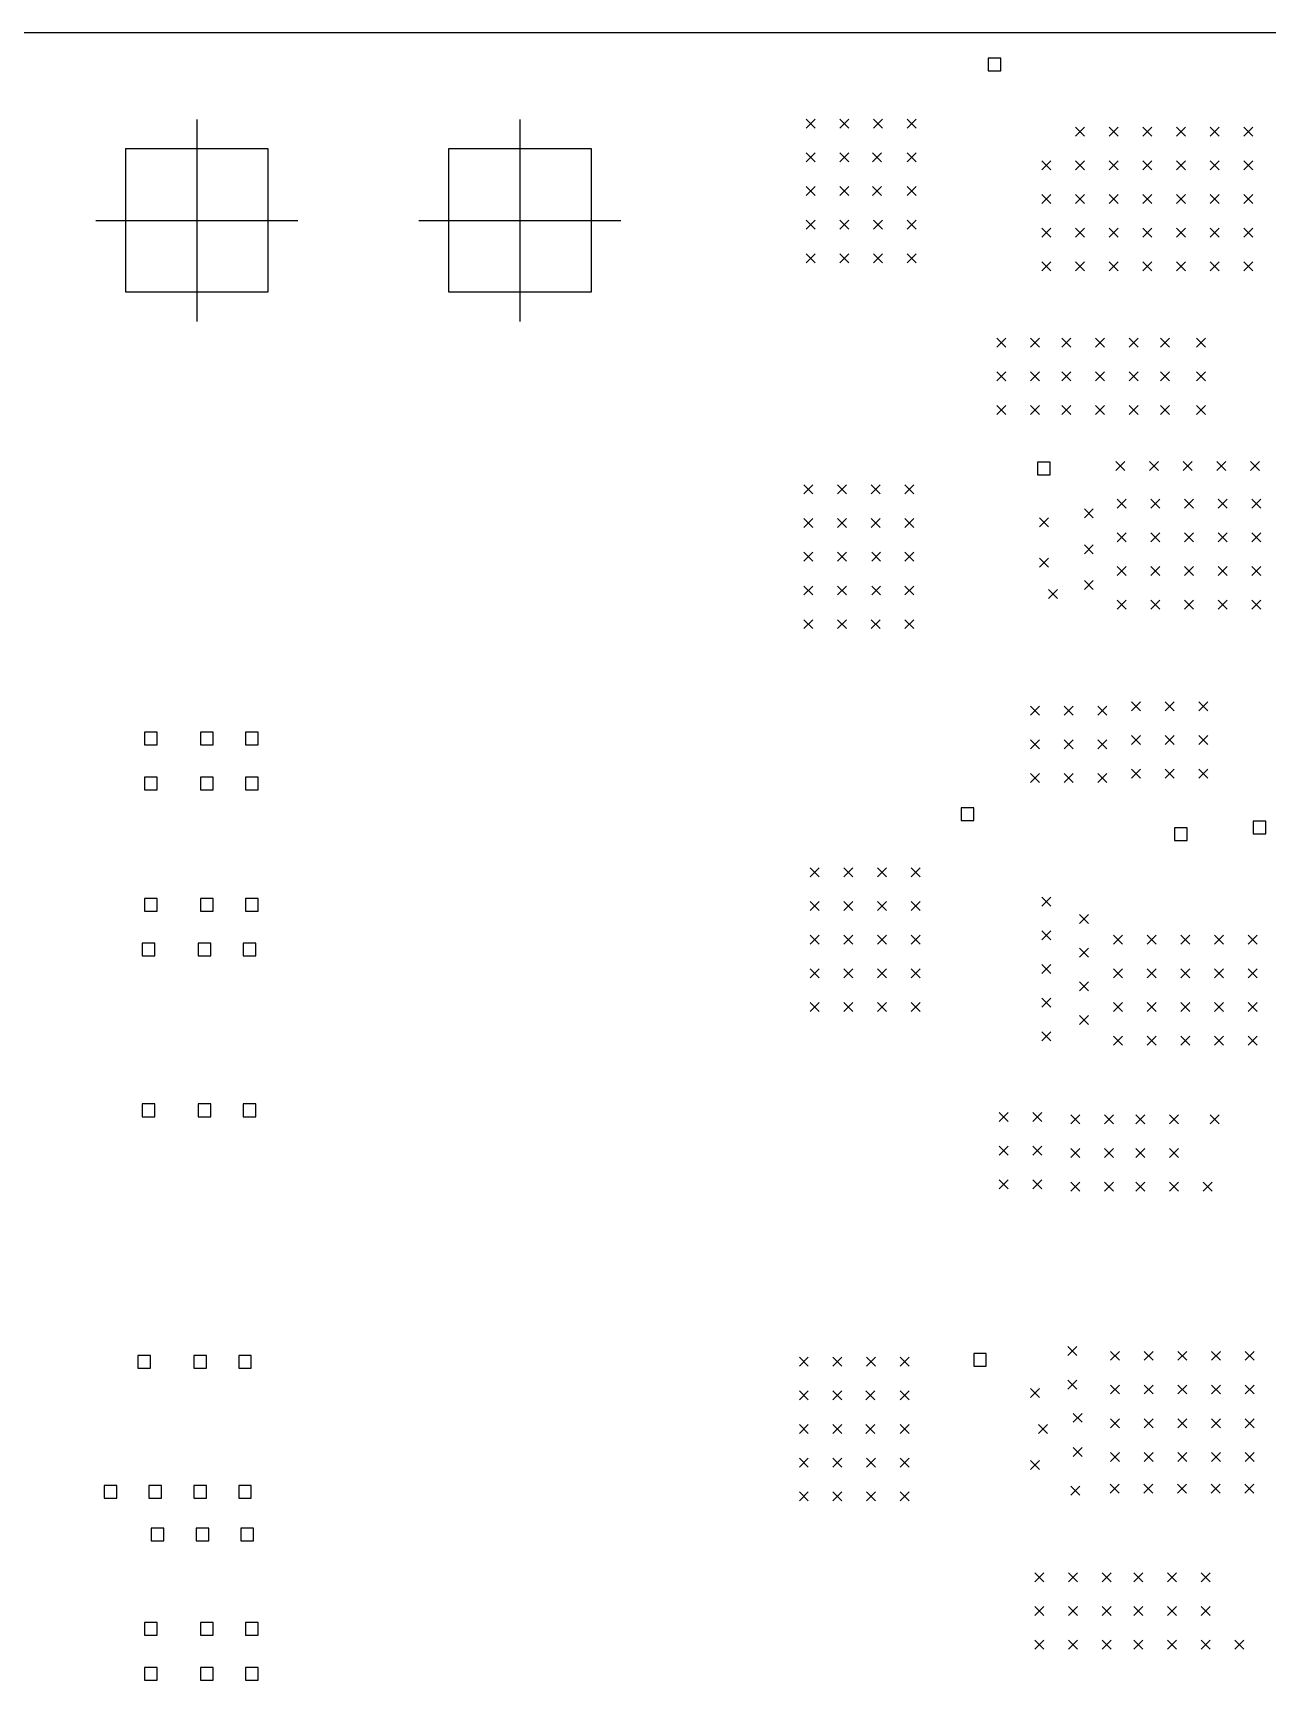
# Model space of a CAD drawing. Extents: x 60 to 173, y -156 to -39.
# Drawn here: x 117.68 to 145.17, y -75.59 to -38.9 of the extents above; entities that cross this region are included whole.
import ezdxf

# ---------------------------------------------------------------- set-up
doc = ezdxf.new("R2010")
doc.units = 0
doc.layers.add('BLACK', color=7, linetype='CONTINUOUS')

msp = doc.modelspace()

# ---------------------------------------------------------------- linework, layer by layer
at = {"layer": 'BLACK', "linetype": 'CONTINUOUS'}
for p, q in [((171, -38.9), (63.9, -38.9)), ((139.241, -39.4586), (138.959, -39.4586)), ((138.959, -39.4586), (138.959, -39.7414)), ((139.241, -39.7414), (139.241, -39.4586)), ((138.959, -39.7414), (139.241, -39.7414)), ((121.325, -40.825), (121.325, -45.325)), ((128.525, -40.825), (128.525, -45.325)), ((134.9, -40.82), (135.1, -41.02)), ((135.1, -40.82), (134.9, -41.02)), ((135.65, -40.82), (135.85, -41.02)), ((135.85, -40.82), (135.65, -41.02)), ((136.4, -40.82), (136.6, -41.02)), ((136.6, -40.82), (136.4, -41.02)), ((137.15, -40.82), (137.35, -41.02)), ((137.35, -40.82), (137.15, -41.02)), ((140.9, -41), (141.1, -41.2)), ((141.1, -41), (140.9, -41.2)), ((141.65, -41), (141.85, -41.2)), ((141.85, -41), (141.65, -41.2)), ((142.4, -41), (142.6, -41.2)), ((142.6, -41), (142.4, -41.2)), ((143.15, -41), (143.35, -41.2)), ((143.35, -41), (143.15, -41.2)), ((143.9, -41), (144.1, -41.2)), ((144.1, -41), (143.9, -41.2)), ((144.65, -41), (144.85, -41.2)), ((144.85, -41), (144.65, -41.2)), ((122.916, -41.484), (119.734, -41.484)), ((119.734, -41.484), (119.734, -44.666)), ((122.916, -44.666), (122.916, -41.484)), ((130.116, -41.484), (126.934, -41.484)), ((126.934, -41.484), (126.934, -44.666)), ((130.116, -44.666), (130.116, -41.484)), ((134.9, -41.57), (135.1, -41.77)), ((135.1, -41.57), (134.9, -41.77)), ((135.65, -41.57), (135.85, -41.77)), ((135.85, -41.57), (135.65, -41.77)), ((136.382, -41.57), (136.582, -41.77)), ((136.582, -41.57), (136.382, -41.77)), ((137.15, -41.57), (137.35, -41.77)), ((137.35, -41.57), (137.15, -41.77)), ((140.15, -41.75), (140.35, -41.95)), ((140.35, -41.75), (140.15, -41.95)), ((140.9, -41.75), (141.1, -41.95)), ((141.1, -41.75), (140.9, -41.95)), ((141.65, -41.75), (141.85, -41.95)), ((141.85, -41.75), (141.65, -41.95)), ((142.4, -41.75), (142.6, -41.95)), ((142.6, -41.75), (142.4, -41.95)), ((143.15, -41.75), (143.35, -41.95)), ((143.35, -41.75), (143.15, -41.95)), ((143.9, -41.75), (144.1, -41.95)), ((144.1, -41.75), (143.9, -41.95)), ((144.65, -41.75), (144.85, -41.95)), ((144.85, -41.75), (144.65, -41.95)), ((134.9, -42.32), (135.1, -42.52)), ((135.1, -42.32), (134.9, -42.52)), ((135.65, -42.32), (135.85, -42.52)), ((135.85, -42.32), (135.65, -42.52)), ((136.382, -42.32), (136.582, -42.52)), ((136.582, -42.32), (136.382, -42.52)), ((137.15, -42.32), (137.35, -42.52)), ((137.35, -42.32), (137.15, -42.52)), ((140.15, -42.5), (140.35, -42.7)), ((140.35, -42.5), (140.15, -42.7)), ((140.9, -42.5), (141.1, -42.7)), ((141.1, -42.5), (140.9, -42.7)), ((141.65, -42.5), (141.85, -42.7)), ((141.85, -42.5), (141.65, -42.7)), ((142.4, -42.5), (142.6, -42.7)), ((142.6, -42.5), (142.4, -42.7)), ((143.15, -42.5), (143.35, -42.7)), ((143.35, -42.5), (143.15, -42.7)), ((143.9, -42.5), (144.1, -42.7)), ((144.1, -42.5), (143.9, -42.7)), ((144.65, -42.5), (144.85, -42.7)), ((144.85, -42.5), (144.65, -42.7)), ((119.075, -43.075), (123.575, -43.075)), ((126.275, -43.075), (130.775, -43.075)), ((134.9, -43.07), (135.1, -43.27)), ((135.1, -43.07), (134.9, -43.27)), ((135.65, -43.07), (135.85, -43.27)), ((135.85, -43.07), (135.65, -43.27)), ((136.4, -43.07), (136.6, -43.27)), ((136.6, -43.07), (136.4, -43.27)), ((137.15, -43.07), (137.35, -43.27)), ((137.35, -43.07), (137.15, -43.27)), ((140.15, -43.25), (140.35, -43.45)), ((140.35, -43.25), (140.15, -43.45)), ((140.9, -43.25), (141.1, -43.45)), ((141.1, -43.25), (140.9, -43.45)), ((141.65, -43.25), (141.85, -43.45)), ((141.85, -43.25), (141.65, -43.45)), ((142.4, -43.25), (142.6, -43.45)), ((142.6, -43.25), (142.4, -43.45)), ((143.15, -43.25), (143.35, -43.45)), ((143.35, -43.25), (143.15, -43.45)), ((143.9, -43.25), (144.1, -43.45)), ((144.1, -43.25), (143.9, -43.45)), ((144.65, -43.25), (144.85, -43.45)), ((144.85, -43.25), (144.65, -43.45)), ((134.9, -43.82), (135.1, -44.02)), ((135.1, -43.82), (134.9, -44.02)), ((135.65, -43.82), (135.85, -44.02)), ((135.85, -43.82), (135.65, -44.02)), ((136.4, -43.82), (136.6, -44.02)), ((136.6, -43.82), (136.4, -44.02)), ((137.15, -43.82), (137.35, -44.02)), ((137.35, -43.82), (137.15, -44.02)), ((140.15, -44), (140.35, -44.2)), ((140.35, -44), (140.15, -44.2)), ((140.9, -44), (141.1, -44.2)), ((141.1, -44), (140.9, -44.2)), ((141.65, -44), (141.85, -44.2)), ((141.85, -44), (141.65, -44.2)), ((142.4, -44), (142.6, -44.2)), ((142.6, -44), (142.4, -44.2)), ((143.15, -44), (143.35, -44.2)), ((143.35, -44), (143.15, -44.2)), ((143.9, -44), (144.1, -44.2)), ((144.1, -44), (143.9, -44.2)), ((144.65, -44), (144.85, -44.2)), ((144.85, -44), (144.65, -44.2)), ((119.734, -44.666), (122.916, -44.666)), ((126.934, -44.666), (130.116, -44.666)), ((139.15, -45.7), (139.35, -45.9)), ((139.35, -45.7), (139.15, -45.9)), ((139.9, -45.7), (140.1, -45.9)), ((140.1, -45.7), (139.9, -45.9)), ((140.6, -45.7), (140.8, -45.9)), ((140.8, -45.7), (140.6, -45.9)), ((141.35, -45.7), (141.55, -45.9)), ((141.55, -45.7), (141.35, -45.9)), ((142.1, -45.7), (142.3, -45.9)), ((142.3, -45.7), (142.1, -45.9)), ((142.8, -45.7), (143, -45.9)), ((143, -45.7), (142.8, -45.9)), ((143.6, -45.7), (143.8, -45.9)), ((143.8, -45.7), (143.6, -45.9)), ((139.15, -46.45), (139.35, -46.65)), ((139.35, -46.45), (139.15, -46.65)), ((139.9, -46.45), (140.1, -46.65)), ((140.1, -46.45), (139.9, -46.65)), ((140.6, -46.45), (140.8, -46.65)), ((140.8, -46.45), (140.6, -46.65)), ((141.35, -46.45), (141.55, -46.65)), ((141.55, -46.45), (141.35, -46.65)), ((142.1, -46.45), (142.3, -46.65)), ((142.3, -46.45), (142.1, -46.65)), ((142.8, -46.45), (143, -46.65)), ((143, -46.45), (142.8, -46.65)), ((143.6, -46.45), (143.8, -46.65)), ((143.8, -46.45), (143.6, -46.65)), ((139.15, -47.2), (139.35, -47.4)), ((139.35, -47.2), (139.15, -47.4)), ((139.9, -47.2), (140.1, -47.4)), ((140.1, -47.2), (139.9, -47.4)), ((140.6, -47.2), (140.8, -47.4)), ((140.8, -47.2), (140.6, -47.4)), ((141.35, -47.2), (141.55, -47.4)), ((141.55, -47.2), (141.35, -47.4)), ((142.1, -47.2), (142.3, -47.4)), ((142.3, -47.2), (142.1, -47.4)), ((142.8, -47.2), (143, -47.4)), ((143, -47.2), (142.8, -47.4)), ((143.6, -47.2), (143.8, -47.4)), ((143.8, -47.2), (143.6, -47.4)), ((140.341, -48.4586), (140.059, -48.4586)), ((140.059, -48.4586), (140.059, -48.7414)), ((140.059, -48.7414), (140.341, -48.7414)), ((140.341, -48.7414), (140.341, -48.4586)), ((141.8, -48.45), (142, -48.65)), ((142, -48.45), (141.8, -48.65)), ((142.55, -48.45), (142.75, -48.65)), ((142.75, -48.45), (142.55, -48.65)), ((143.3, -48.45), (143.5, -48.65)), ((143.5, -48.45), (143.3, -48.65)), ((144.05, -48.45), (144.25, -48.65)), ((144.25, -48.45), (144.05, -48.65)), ((144.8, -48.45), (145, -48.65)), ((145, -48.45), (144.8, -48.65)), ((134.85, -48.97), (135.05, -49.17)), ((135.05, -48.97), (134.85, -49.17)), ((135.6, -48.97), (135.8, -49.17)), ((135.8, -48.97), (135.6, -49.17)), ((136.35, -48.97), (136.55, -49.17)), ((136.55, -48.97), (136.35, -49.17)), ((137.1, -48.97), (137.3, -49.17)), ((137.3, -48.97), (137.1, -49.17)), ((141.1, -49.5), (141.3, -49.7)), ((141.3, -49.5), (141.1, -49.7)), ((141.83, -49.2891), (142.03, -49.4891)), ((142.03, -49.2891), (141.83, -49.4891)), ((142.58, -49.2891), (142.78, -49.4891)), ((142.78, -49.2891), (142.58, -49.4891)), ((143.33, -49.2891), (143.53, -49.4891)), ((143.53, -49.2891), (143.33, -49.4891)), ((144.08, -49.2891), (144.28, -49.4891)), ((144.28, -49.2891), (144.08, -49.4891)), ((144.83, -49.2891), (145.03, -49.4891)), ((145.03, -49.2891), (144.83, -49.4891)), ((134.85, -49.72), (135.05, -49.92)), ((135.05, -49.72), (134.85, -49.92)), ((135.6, -49.72), (135.8, -49.92)), ((135.8, -49.72), (135.6, -49.92)), ((136.35, -49.72), (136.55, -49.92)), ((136.55, -49.72), (136.35, -49.92)), ((137.1, -49.72), (137.3, -49.92)), ((137.3, -49.72), (137.1, -49.92)), ((140.1, -49.7), (140.3, -49.9)), ((140.3, -49.7), (140.1, -49.9)), ((141.83, -50.0391), (142.03, -50.2391)), ((142.03, -50.0391), (141.83, -50.2391)), ((142.58, -50.0391), (142.78, -50.2391)), ((142.78, -50.0391), (142.58, -50.2391)), ((143.33, -50.0391), (143.53, -50.2391)), ((143.53, -50.0391), (143.33, -50.2391)), ((144.08, -50.0391), (144.28, -50.2391)), ((144.28, -50.0391), (144.08, -50.2391)), ((144.83, -50.0391), (145.03, -50.2391)), ((145.03, -50.0391), (144.83, -50.2391)), ((134.85, -50.47), (135.05, -50.67)), ((135.05, -50.47), (134.85, -50.67)), ((135.6, -50.47), (135.8, -50.67)), ((135.8, -50.47), (135.6, -50.67)), ((136.362, -50.47), (136.562, -50.67)), ((136.562, -50.47), (136.362, -50.67)), ((137.1, -50.47), (137.3, -50.67)), ((137.3, -50.47), (137.1, -50.67)), ((140.1, -50.6), (140.3, -50.8)), ((140.3, -50.6), (140.1, -50.8)), ((141.1, -50.3), (141.3, -50.5)), ((141.3, -50.3), (141.1, -50.5)), ((141.83, -50.7891), (142.03, -50.9891)), ((142.03, -50.7891), (141.83, -50.9891)), ((142.58, -50.7891), (142.78, -50.9891)), ((142.78, -50.7891), (142.58, -50.9891)), ((143.33, -50.7891), (143.53, -50.9891)), ((143.53, -50.7891), (143.33, -50.9891)), ((144.08, -50.7891), (144.28, -50.9891)), ((144.28, -50.7891), (144.08, -50.9891)), ((144.83, -50.7891), (145.03, -50.9891)), ((145.03, -50.7891), (144.83, -50.9891)), ((134.85, -51.22), (135.05, -51.42)), ((135.05, -51.22), (134.85, -51.42)), ((135.6, -51.22), (135.8, -51.42)), ((135.8, -51.22), (135.6, -51.42)), ((136.362, -51.22), (136.562, -51.42)), ((136.562, -51.22), (136.362, -51.42)), ((137.1, -51.22), (137.3, -51.42)), ((137.3, -51.22), (137.1, -51.42)), ((140.3, -51.3), (140.5, -51.5)), ((140.5, -51.3), (140.3, -51.5)), ((141.1, -51.1), (141.3, -51.3)), ((141.3, -51.1), (141.1, -51.3)), ((141.83, -51.5391), (142.03, -51.7391)), ((142.03, -51.5391), (141.83, -51.7391)), ((142.58, -51.5391), (142.78, -51.7391)), ((142.78, -51.5391), (142.58, -51.7391)), ((143.33, -51.5391), (143.53, -51.7391)), ((143.53, -51.5391), (143.33, -51.7391)), ((144.08, -51.5391), (144.28, -51.7391)), ((144.28, -51.5391), (144.08, -51.7391)), ((144.83, -51.5391), (145.03, -51.7391)), ((145.03, -51.5391), (144.83, -51.7391)), ((134.85, -51.97), (135.05, -52.17)), ((135.05, -51.97), (134.85, -52.17)), ((135.6, -51.97), (135.8, -52.17)), ((135.8, -51.97), (135.6, -52.17)), ((136.35, -51.97), (136.55, -52.17)), ((136.55, -51.97), (136.35, -52.17)), ((137.1, -51.97), (137.3, -52.17)), ((137.3, -51.97), (137.1, -52.17)), ((139.9, -53.9), (140.1, -54.1)), ((140.1, -53.9), (139.9, -54.1)), ((140.65, -53.9), (140.85, -54.1)), ((140.85, -53.9), (140.65, -54.1)), ((141.4, -53.9), (141.6, -54.1)), ((141.6, -53.9), (141.4, -54.1)), ((142.15, -53.8), (142.35, -54)), ((142.35, -53.8), (142.15, -54)), ((142.9, -53.8), (143.1, -54)), ((143.1, -53.8), (142.9, -54)), ((143.65, -53.8), (143.85, -54)), ((143.85, -53.8), (143.65, -54)), ((120.441, -54.4786), (120.159, -54.4786)), ((120.159, -54.4786), (120.159, -54.7614)), ((120.441, -54.7614), (120.441, -54.4786)), ((121.691, -54.4786), (121.409, -54.4786)), ((121.409, -54.4786), (121.409, -54.7614)), ((121.691, -54.7614), (121.691, -54.4786)), ((122.691, -54.4786), (122.409, -54.4786)), ((122.409, -54.4786), (122.409, -54.7614)), ((122.691, -54.7614), (122.691, -54.4786)), ((139.9, -54.65), (140.1, -54.85)), ((140.1, -54.65), (139.9, -54.85)), ((140.65, -54.65), (140.85, -54.85)), ((140.85, -54.65), (140.65, -54.85)), ((141.4, -54.65), (141.6, -54.85)), ((141.6, -54.65), (141.4, -54.85)), ((142.15, -54.55), (142.35, -54.75)), ((142.35, -54.55), (142.15, -54.75)), ((142.9, -54.55), (143.1, -54.75)), ((143.1, -54.55), (142.9, -54.75)), ((143.65, -54.55), (143.85, -54.75)), ((143.85, -54.55), (143.65, -54.75)), ((120.159, -54.7614), (120.441, -54.7614)), ((121.409, -54.7614), (121.691, -54.7614)), ((122.409, -54.7614), (122.691, -54.7614)), ((139.9, -55.4), (140.1, -55.6)), ((140.1, -55.4), (139.9, -55.6)), ((140.65, -55.4), (140.85, -55.6)), ((140.85, -55.4), (140.65, -55.6)), ((141.4, -55.4), (141.6, -55.6)), ((141.6, -55.4), (141.4, -55.6)), ((142.15, -55.3), (142.35, -55.5)), ((142.35, -55.3), (142.15, -55.5)), ((142.9, -55.3), (143.1, -55.5)), ((143.1, -55.3), (142.9, -55.5)), ((143.65, -55.3), (143.85, -55.5)), ((143.85, -55.3), (143.65, -55.5)), ((120.441, -55.4786), (120.159, -55.4786)), ((120.159, -55.4786), (120.159, -55.7614)), ((120.159, -55.7614), (120.441, -55.7614)), ((120.441, -55.7614), (120.441, -55.4786)), ((121.691, -55.4786), (121.409, -55.4786)), ((121.409, -55.4786), (121.409, -55.7614)), ((121.409, -55.7614), (121.691, -55.7614)), ((121.691, -55.7614), (121.691, -55.4786)), ((122.691, -55.4786), (122.409, -55.4786)), ((122.409, -55.4786), (122.409, -55.7614)), ((122.409, -55.7614), (122.691, -55.7614)), ((122.691, -55.7614), (122.691, -55.4786)), ((138.641, -56.1586), (138.359, -56.1586)), ((138.359, -56.1586), (138.359, -56.4414)), ((138.359, -56.4414), (138.641, -56.4414)), ((138.641, -56.4414), (138.641, -56.1586)), ((145.141, -56.4586), (144.859, -56.4586)), ((144.859, -56.4586), (144.859, -56.7414)), ((145.141, -56.7414), (145.141, -56.4586)), ((143.391, -56.6086), (143.109, -56.6086)), ((143.109, -56.6086), (143.109, -56.8914)), ((143.391, -56.8914), (143.391, -56.6086)), ((144.859, -56.7414), (145.141, -56.7414)), ((143.109, -56.8914), (143.391, -56.8914)), ((134.991, -57.5), (135.191, -57.7)), ((135.191, -57.5), (134.991, -57.7)), ((135.741, -57.5), (135.941, -57.7)), ((135.941, -57.5), (135.741, -57.7)), ((136.491, -57.5), (136.691, -57.7)), ((136.691, -57.5), (136.491, -57.7)), ((137.241, -57.5), (137.441, -57.7)), ((137.441, -57.5), (137.241, -57.7)), ((120.441, -58.1786), (120.159, -58.1786)), ((120.159, -58.1786), (120.159, -58.4614)), ((120.441, -58.4614), (120.441, -58.1786)), ((121.691, -58.1786), (121.409, -58.1786)), ((121.409, -58.1786), (121.409, -58.4614)), ((121.691, -58.4614), (121.691, -58.1786)), ((122.691, -58.1786), (122.409, -58.1786)), ((122.409, -58.1786), (122.409, -58.4614)), ((122.691, -58.4614), (122.691, -58.1786)), ((134.991, -58.25), (135.191, -58.45)), ((135.191, -58.25), (134.991, -58.45)), ((135.741, -58.25), (135.941, -58.45)), ((135.941, -58.25), (135.741, -58.45)), ((136.491, -58.25), (136.691, -58.45)), ((136.691, -58.25), (136.491, -58.45)), ((137.241, -58.25), (137.441, -58.45)), ((137.441, -58.25), (137.241, -58.45)), ((140.15, -58.15), (140.35, -58.35)), ((140.35, -58.15), (140.15, -58.35)), ((120.159, -58.4614), (120.441, -58.4614)), ((121.409, -58.4614), (121.691, -58.4614)), ((122.409, -58.4614), (122.691, -58.4614)), ((140.99, -58.5401), (141.19, -58.7401)), ((141.19, -58.5401), (140.99, -58.7401)), ((134.991, -59), (135.191, -59.2)), ((135.191, -59), (134.991, -59.2)), ((135.741, -59), (135.941, -59.2)), ((135.941, -59), (135.741, -59.2)), ((136.491, -59), (136.691, -59.2)), ((136.691, -59), (136.491, -59.2)), ((137.241, -59), (137.441, -59.2)), ((137.441, -59), (137.241, -59.2)), ((140.15, -58.9), (140.35, -59.1)), ((140.35, -58.9), (140.15, -59.1)), ((141.75, -59), (141.95, -59.2)), ((141.95, -59), (141.75, -59.2)), ((142.5, -59), (142.7, -59.2)), ((142.7, -59), (142.5, -59.2)), ((143.25, -59), (143.45, -59.2)), ((143.45, -59), (143.25, -59.2)), ((144, -59), (144.2, -59.2)), ((144.2, -59), (144, -59.2)), ((144.75, -59), (144.95, -59.2)), ((144.95, -59), (144.75, -59.2)), ((120.391, -59.1786), (120.109, -59.1786)), ((120.109, -59.1786), (120.109, -59.4614)), ((120.391, -59.4614), (120.391, -59.1786)), ((121.641, -59.1786), (121.359, -59.1786)), ((121.359, -59.1786), (121.359, -59.4614)), ((121.641, -59.4614), (121.641, -59.1786)), ((122.641, -59.1786), (122.359, -59.1786)), ((122.359, -59.1786), (122.359, -59.4614)), ((122.641, -59.4614), (122.641, -59.1786)), ((140.99, -59.2901), (141.19, -59.4901)), ((141.19, -59.2901), (140.99, -59.4901)), ((120.109, -59.4614), (120.391, -59.4614)), ((121.359, -59.4614), (121.641, -59.4614)), ((122.359, -59.4614), (122.641, -59.4614)), ((134.991, -59.75), (135.191, -59.95)), ((135.191, -59.75), (134.991, -59.95)), ((135.741, -59.75), (135.941, -59.95)), ((135.941, -59.75), (135.741, -59.95)), ((136.491, -59.75), (136.691, -59.95)), ((136.691, -59.75), (136.491, -59.95)), ((137.241, -59.75), (137.441, -59.95)), ((137.441, -59.75), (137.241, -59.95)), ((140.15, -59.65), (140.35, -59.85)), ((140.35, -59.65), (140.15, -59.85)), ((141.75, -59.75), (141.95, -59.95)), ((141.95, -59.75), (141.75, -59.95)), ((142.5, -59.75), (142.7, -59.95)), ((142.7, -59.75), (142.5, -59.95)), ((143.25, -59.75), (143.45, -59.95)), ((143.45, -59.75), (143.25, -59.95)), ((144, -59.75), (144.2, -59.95)), ((144.2, -59.75), (144, -59.95)), ((144.75, -59.75), (144.95, -59.95)), ((144.95, -59.75), (144.75, -59.95)), ((140.99, -60.0401), (141.19, -60.2401)), ((141.19, -60.0401), (140.99, -60.2401)), ((134.991, -60.5), (135.191, -60.7)), ((135.191, -60.5), (134.991, -60.7)), ((135.741, -60.5), (135.941, -60.7)), ((135.941, -60.5), (135.741, -60.7)), ((136.491, -60.5), (136.691, -60.7)), ((136.691, -60.5), (136.491, -60.7)), ((137.241, -60.5), (137.441, -60.7)), ((137.441, -60.5), (137.241, -60.7)), ((140.15, -60.4), (140.35, -60.6)), ((140.35, -60.4), (140.15, -60.6)), ((141.75, -60.5), (141.95, -60.7)), ((141.95, -60.5), (141.75, -60.7)), ((142.5, -60.5), (142.7, -60.7)), ((142.7, -60.5), (142.5, -60.7)), ((143.25, -60.5), (143.45, -60.7)), ((143.45, -60.5), (143.25, -60.7)), ((144, -60.5), (144.2, -60.7)), ((144.2, -60.5), (144, -60.7)), ((144.75, -60.5), (144.95, -60.7)), ((144.95, -60.5), (144.75, -60.7)), ((140.99, -60.7901), (141.19, -60.9901)), ((141.19, -60.7901), (140.99, -60.9901)), ((140.15, -61.15), (140.35, -61.35)), ((140.35, -61.15), (140.15, -61.35)), ((141.75, -61.25), (141.95, -61.45)), ((141.95, -61.25), (141.75, -61.45)), ((142.5, -61.25), (142.7, -61.45)), ((142.7, -61.25), (142.5, -61.45)), ((143.25, -61.25), (143.45, -61.45)), ((143.45, -61.25), (143.25, -61.45)), ((144, -61.25), (144.2, -61.45)), ((144.2, -61.25), (144, -61.45)), ((144.75, -61.25), (144.95, -61.45)), ((144.95, -61.25), (144.75, -61.45)), ((120.391, -62.7586), (120.109, -62.7586)), ((120.109, -62.7586), (120.109, -63.0414)), ((120.109, -63.0414), (120.391, -63.0414)), ((120.391, -63.0414), (120.391, -62.7586)), ((121.641, -62.7586), (121.359, -62.7586)), ((121.359, -62.7586), (121.359, -63.0414)), ((121.359, -63.0414), (121.641, -63.0414)), ((121.641, -63.0414), (121.641, -62.7586)), ((122.641, -62.7586), (122.359, -62.7586)), ((122.359, -62.7586), (122.359, -63.0414)), ((122.359, -63.0414), (122.641, -63.0414)), ((122.641, -63.0414), (122.641, -62.7586)), ((139.2, -62.95), (139.4, -63.15)), ((139.4, -62.95), (139.2, -63.15)), ((139.95, -62.95), (140.15, -63.15)), ((140.15, -62.95), (139.95, -63.15)), ((140.8, -63), (141, -63.2)), ((141, -63), (140.8, -63.2)), ((141.55, -63), (141.75, -63.2)), ((141.75, -63), (141.55, -63.2)), ((142.25, -63), (142.45, -63.2)), ((142.45, -63), (142.25, -63.2)), ((143, -63), (143.2, -63.2)), ((143.2, -63), (143, -63.2)), ((143.9, -62.9995), (144.1, -63.1995)), ((144.1, -62.9995), (143.9, -63.1995)), ((139.2, -63.7), (139.4, -63.9)), ((139.4, -63.7), (139.2, -63.9)), ((139.95, -63.7), (140.15, -63.9)), ((140.15, -63.7), (139.95, -63.9)), ((140.8, -63.75), (141, -63.95)), ((141, -63.75), (140.8, -63.95)), ((141.55, -63.75), (141.75, -63.95)), ((141.75, -63.75), (141.55, -63.95)), ((142.25, -63.75), (142.45, -63.95)), ((142.45, -63.75), (142.25, -63.95)), ((143, -63.75), (143.2, -63.95)), ((143.2, -63.75), (143, -63.95)), ((139.2, -64.45), (139.4, -64.65)), ((139.4, -64.45), (139.2, -64.65)), ((139.95, -64.45), (140.15, -64.65)), ((140.15, -64.45), (139.95, -64.65)), ((140.8, -64.5), (141, -64.7)), ((141, -64.5), (140.8, -64.7)), ((141.55, -64.5), (141.75, -64.7)), ((141.75, -64.5), (141.55, -64.7)), ((142.25, -64.5), (142.45, -64.7)), ((142.45, -64.5), (142.25, -64.7)), ((143, -64.5), (143.2, -64.7)), ((143.2, -64.5), (143, -64.7)), ((143.75, -64.5), (143.95, -64.7)), ((143.95, -64.5), (143.75, -64.7)), ((140.731, -68.1614), (140.931, -68.3614)), ((140.931, -68.1614), (140.731, -68.3614)), ((120.291, -68.3586), (120.009, -68.3586)), ((120.009, -68.3586), (120.009, -68.6414)), ((120.291, -68.6414), (120.291, -68.3586)), ((121.541, -68.3586), (121.259, -68.3586)), ((121.259, -68.3586), (121.259, -68.6414)), ((121.541, -68.6414), (121.541, -68.3586)), ((122.541, -68.3586), (122.259, -68.3586)), ((122.259, -68.3586), (122.259, -68.6414)), ((122.541, -68.6414), (122.541, -68.3586)), ((134.75, -68.4), (134.95, -68.6)), ((134.95, -68.4), (134.75, -68.6)), ((135.5, -68.4), (135.7, -68.6)), ((135.7, -68.4), (135.5, -68.6)), ((136.25, -68.4), (136.45, -68.6)), ((136.45, -68.4), (136.25, -68.6)), ((137, -68.4), (137.2, -68.6)), ((137.2, -68.4), (137, -68.6)), ((138.916, -68.3191), (138.634, -68.3191)), ((138.634, -68.3191), (138.634, -68.6019)), ((138.634, -68.6019), (138.916, -68.6019)), ((138.916, -68.6019), (138.916, -68.3191)), ((141.68, -68.2691), (141.88, -68.4691)), ((141.88, -68.2691), (141.68, -68.4691)), ((142.43, -68.2691), (142.63, -68.4691)), ((142.63, -68.2691), (142.43, -68.4691)), ((143.18, -68.2691), (143.38, -68.4691)), ((143.38, -68.2691), (143.18, -68.4691)), ((143.93, -68.2691), (144.13, -68.4691)), ((144.13, -68.2691), (143.93, -68.4691)), ((144.68, -68.2691), (144.88, -68.4691)), ((144.88, -68.2691), (144.68, -68.4691)), ((120.009, -68.6414), (120.291, -68.6414)), ((121.259, -68.6414), (121.541, -68.6414)), ((122.259, -68.6414), (122.541, -68.6414)), ((140.731, -68.9114), (140.931, -69.1114)), ((140.931, -68.9114), (140.731, -69.1114)), ((134.75, -69.15), (134.95, -69.35)), ((134.95, -69.15), (134.75, -69.35)), ((135.5, -69.15), (135.7, -69.35)), ((135.7, -69.15), (135.5, -69.35)), ((136.232, -69.15), (136.432, -69.35)), ((136.432, -69.15), (136.232, -69.35)), ((137, -69.15), (137.2, -69.35)), ((137.2, -69.15), (137, -69.35)), ((139.9, -69.1), (140.1, -69.3)), ((140.1, -69.1), (139.9, -69.3)), ((141.68, -69.0191), (141.88, -69.2191)), ((141.88, -69.0191), (141.68, -69.2191)), ((142.43, -69.0191), (142.63, -69.2191)), ((142.63, -69.0191), (142.43, -69.2191)), ((143.18, -69.0191), (143.38, -69.2191)), ((143.38, -69.0191), (143.18, -69.2191)), ((143.93, -69.0191), (144.13, -69.2191)), ((144.13, -69.0191), (143.93, -69.2191)), ((144.68, -69.0191), (144.88, -69.2191)), ((144.88, -69.0191), (144.68, -69.2191)), ((140.85, -69.65), (141.05, -69.85)), ((141.05, -69.65), (140.85, -69.85)), ((134.75, -69.9), (134.95, -70.1)), ((134.95, -69.9), (134.75, -70.1)), ((135.5, -69.9), (135.7, -70.1)), ((135.7, -69.9), (135.5, -70.1)), ((136.232, -69.9), (136.432, -70.1)), ((136.432, -69.9), (136.232, -70.1)), ((137, -69.9), (137.2, -70.1)), ((137.2, -69.9), (137, -70.1)), ((140.081, -69.9), (140.281, -70.1)), ((140.281, -69.9), (140.081, -70.1)), ((141.68, -69.7691), (141.88, -69.9691)), ((141.88, -69.7691), (141.68, -69.9691)), ((142.43, -69.7691), (142.63, -69.9691)), ((142.63, -69.7691), (142.43, -69.9691)), ((143.18, -69.7691), (143.38, -69.9691)), ((143.38, -69.7691), (143.18, -69.9691)), ((143.93, -69.7691), (144.13, -69.9691)), ((144.13, -69.7691), (143.93, -69.9691)), ((144.68, -69.7691), (144.88, -69.9691)), ((144.88, -69.7691), (144.68, -69.9691)), ((140.85, -70.4114), (141.05, -70.6114)), ((141.05, -70.4114), (140.85, -70.6114)), ((134.75, -70.65), (134.95, -70.85)), ((134.95, -70.65), (134.75, -70.85)), ((135.5, -70.65), (135.7, -70.85)), ((135.7, -70.65), (135.5, -70.85)), ((136.25, -70.65), (136.45, -70.85)), ((136.45, -70.65), (136.25, -70.85)), ((137, -70.65), (137.2, -70.85)), ((137.2, -70.65), (137, -70.85)), ((139.9, -70.7), (140.1, -70.9)), ((140.1, -70.7), (139.9, -70.9)), ((141.68, -70.5191), (141.88, -70.7191)), ((141.88, -70.5191), (141.68, -70.7191)), ((142.43, -70.5191), (142.63, -70.7191)), ((142.63, -70.5191), (142.43, -70.7191)), ((143.18, -70.5191), (143.38, -70.7191)), ((143.38, -70.5191), (143.18, -70.7191)), ((143.93, -70.5191), (144.13, -70.7191)), ((144.13, -70.5191), (143.93, -70.7191)), ((144.68, -70.5191), (144.88, -70.7191)), ((144.88, -70.5191), (144.68, -70.7191)), ((119.541, -71.2586), (119.259, -71.2586)), ((119.259, -71.2586), (119.259, -71.5414)), ((119.259, -71.5414), (119.541, -71.5414)), ((119.541, -71.5414), (119.541, -71.2586)), ((120.541, -71.2586), (120.259, -71.2586)), ((120.259, -71.2586), (120.259, -71.5414)), ((120.259, -71.5414), (120.541, -71.5414)), ((120.541, -71.5414), (120.541, -71.2586)), ((121.541, -71.2586), (121.259, -71.2586)), ((121.259, -71.2586), (121.259, -71.5414)), ((121.259, -71.5414), (121.541, -71.5414)), ((121.541, -71.5414), (121.541, -71.2586)), ((122.541, -71.2586), (122.259, -71.2586)), ((122.259, -71.2586), (122.259, -71.5414)), ((122.259, -71.5414), (122.541, -71.5414)), ((122.541, -71.5414), (122.541, -71.2586)), ((134.75, -71.4), (134.95, -71.6)), ((134.95, -71.4), (134.75, -71.6)), ((135.5, -71.4), (135.7, -71.6)), ((135.7, -71.4), (135.5, -71.6)), ((136.25, -71.4), (136.45, -71.6)), ((136.45, -71.4), (136.25, -71.6)), ((137, -71.4), (137.2, -71.6)), ((137.2, -71.4), (137, -71.6)), ((140.8, -71.275), (141, -71.475)), ((141, -71.275), (140.8, -71.475)), ((141.675, -71.225), (141.875, -71.425)), ((141.875, -71.225), (141.675, -71.425)), ((142.425, -71.225), (142.625, -71.425)), ((142.625, -71.225), (142.425, -71.425)), ((143.175, -71.225), (143.375, -71.425)), ((143.375, -71.225), (143.175, -71.425)), ((143.925, -71.225), (144.125, -71.425)), ((144.125, -71.225), (143.925, -71.425)), ((144.675, -71.225), (144.875, -71.425)), ((144.875, -71.225), (144.675, -71.425)), ((120.591, -72.2086), (120.309, -72.2086)), ((120.309, -72.2086), (120.309, -72.4914)), ((120.591, -72.4914), (120.591, -72.2086)), ((121.591, -72.2086), (121.309, -72.2086)), ((121.309, -72.2086), (121.309, -72.4914)), ((121.591, -72.4914), (121.591, -72.2086)), ((122.591, -72.2086), (122.309, -72.2086)), ((122.309, -72.2086), (122.309, -72.4914)), ((122.591, -72.4914), (122.591, -72.2086)), ((120.309, -72.4914), (120.591, -72.4914)), ((121.309, -72.4914), (121.591, -72.4914)), ((122.309, -72.4914), (122.591, -72.4914)), ((140, -73.2), (140.2, -73.4)), ((140.2, -73.2), (140, -73.4)), ((140.75, -73.2), (140.95, -73.4)), ((140.95, -73.2), (140.75, -73.4)), ((141.5, -73.2), (141.7, -73.4)), ((141.7, -73.2), (141.5, -73.4)), ((142.2, -73.2), (142.4, -73.4)), ((142.4, -73.2), (142.2, -73.4)), ((142.95, -73.2), (143.15, -73.4)), ((143.15, -73.2), (142.95, -73.4)), ((143.7, -73.2), (143.9, -73.4)), ((143.9, -73.2), (143.7, -73.4)), ((140, -73.95), (140.2, -74.15)), ((140.2, -73.95), (140, -74.15)), ((140.75, -73.95), (140.95, -74.15)), ((140.95, -73.95), (140.75, -74.15)), ((141.5, -73.95), (141.7, -74.15)), ((141.7, -73.95), (141.5, -74.15)), ((142.2, -73.95), (142.4, -74.15)), ((142.4, -73.95), (142.2, -74.15)), ((142.95, -73.95), (143.15, -74.15)), ((143.15, -73.95), (142.95, -74.15)), ((143.7, -73.95), (143.9, -74.15)), ((143.9, -73.95), (143.7, -74.15)), ((120.441, -74.3086), (120.159, -74.3086)), ((120.159, -74.3086), (120.159, -74.5914)), ((120.441, -74.5914), (120.441, -74.3086)), ((121.691, -74.3086), (121.409, -74.3086)), ((121.409, -74.3086), (121.409, -74.5914)), ((121.691, -74.5914), (121.691, -74.3086)), ((122.691, -74.3086), (122.409, -74.3086)), ((122.409, -74.3086), (122.409, -74.5914)), ((122.691, -74.5914), (122.691, -74.3086)), ((120.159, -74.5914), (120.441, -74.5914)), ((121.409, -74.5914), (121.691, -74.5914)), ((122.409, -74.5914), (122.691, -74.5914)), ((140, -74.7), (140.2, -74.9)), ((140.2, -74.7), (140, -74.9)), ((140.75, -74.7), (140.95, -74.9)), ((140.95, -74.7), (140.75, -74.9)), ((141.5, -74.7), (141.7, -74.9)), ((141.7, -74.7), (141.5, -74.9)), ((142.2, -74.7), (142.4, -74.9)), ((142.4, -74.7), (142.2, -74.9)), ((142.95, -74.7), (143.15, -74.9)), ((143.15, -74.7), (142.95, -74.9)), ((143.7, -74.7), (143.9, -74.9)), ((143.9, -74.7), (143.7, -74.9)), ((144.45, -74.7), (144.65, -74.9)), ((144.65, -74.7), (144.45, -74.9)), ((120.441, -75.3086), (120.159, -75.3086)), ((120.159, -75.3086), (120.159, -75.5914)), ((120.441, -75.5914), (120.441, -75.3086)), ((121.691, -75.3086), (121.409, -75.3086)), ((121.409, -75.3086), (121.409, -75.5914)), ((121.691, -75.5914), (121.691, -75.3086)), ((122.691, -75.3086), (122.409, -75.3086)), ((122.409, -75.3086), (122.409, -75.5914)), ((122.691, -75.5914), (122.691, -75.3086)), ((120.159, -75.5914), (120.441, -75.5914)), ((121.409, -75.5914), (121.691, -75.5914)), ((122.409, -75.5914), (122.691, -75.5914))]:
    msp.add_line(p, q, dxfattribs=at)

doc.saveas('drawing.dxf')
